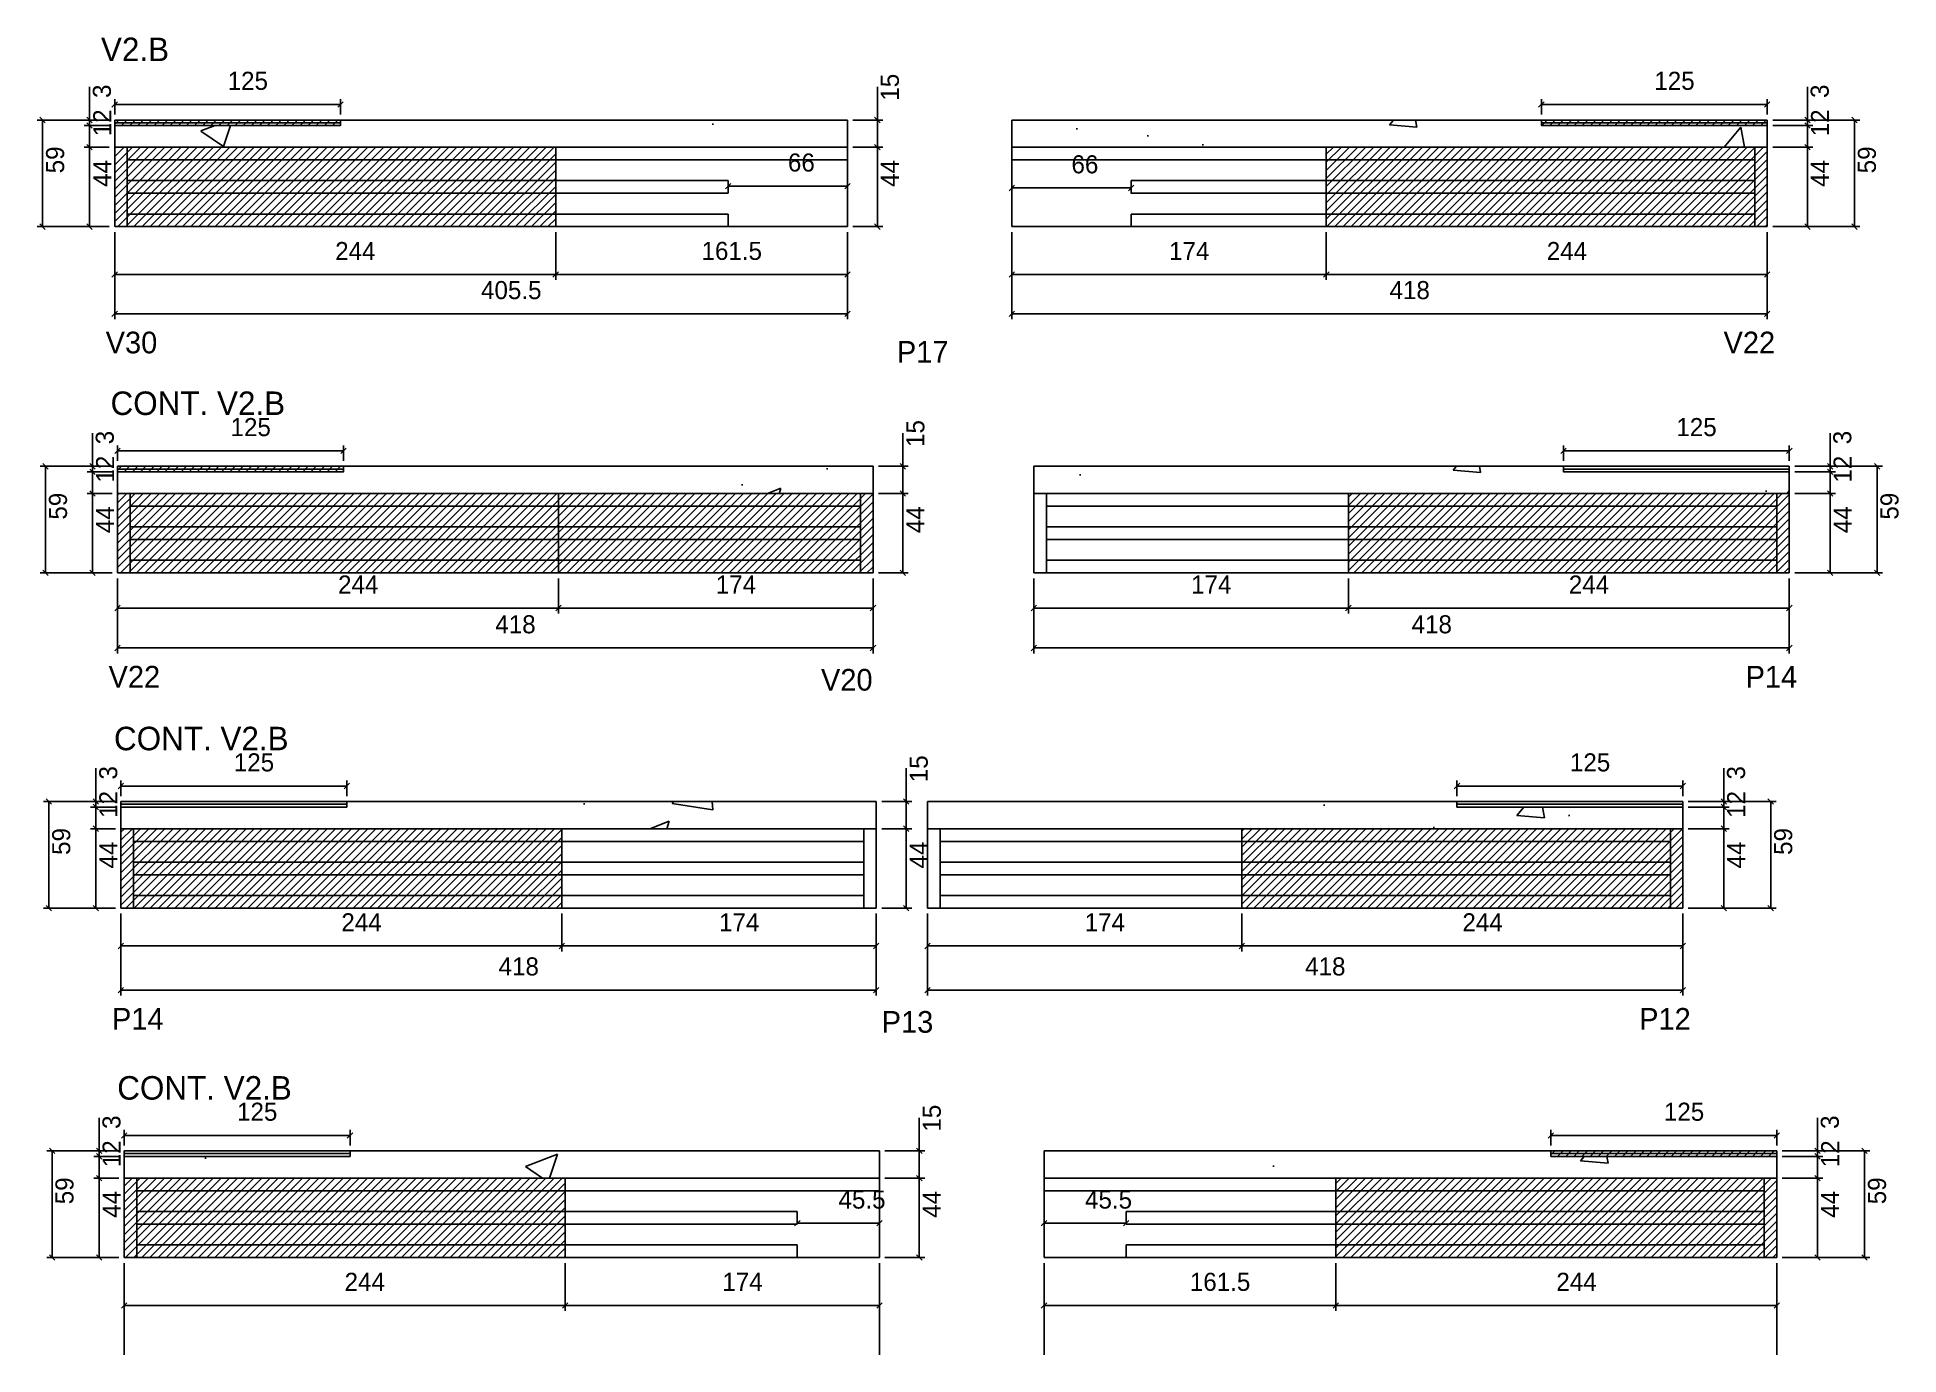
# Model space of a CAD drawing. Header units: metres. Extents: x 3008 to 9086, y 5194 to 7081.
# Drawn here: x 3008 to 4038, y 5194 to 5923 of the extents above.
import ezdxf

# ---------------------------------------------------------------- set-up
doc = ezdxf.new("R2010")
doc.units = ezdxf.units.M
for name, color, linetype in [('5', 7, 'Continuous'), ('COTA', 7, 'Continuous'), ('Painéis', 7, 'Continuous'), ('REAPROVEITAMENTO', 7, 'Continuous'), ('SARR_2.2x7', 7, 'Continuous'), ('SARR_EDITAR', 7, 'Continuous'), ('Texto Seção', 7, 'Continuous')]:
    doc.layers.add(name, color=color, linetype=linetype)

msp = doc.modelspace()

# ---------------------------------------------------------------- hatches: boundary and pattern name
at = {"layer": 'COTA'}
h = msp.add_hatch(dxfattribs=at)
h.set_pattern_fill('AR-CONC')
h.paths.add_polyline_path([(3175.7, 5874.3), (3050.7, 5874.3), (3050.7, 5862.3), (3456.2, 5862.3), (3456.2, 5877.3), (3175.7, 5877.3), (3175.7, 5874.3)])
h = msp.add_hatch(dxfattribs=at)
h.set_pattern_fill('AR-CONC')
h.paths.add_polyline_path([(3840.1, 5874.3), (3965.1, 5874.3), (3965.1, 5862.3), (3547.1, 5862.3), (3547.1, 5877.3), (3840.1, 5877.3), (3840.1, 5874.3)])
h = msp.add_hatch(dxfattribs=at)
h.set_pattern_fill('AR-CONC')
h.paths.add_polyline_path([(3177.3, 5682.7), (3052.3, 5682.7), (3052.3, 5670.7), (3470.3, 5670.7), (3470.3, 5685.7), (3177.3, 5685.7), (3177.3, 5682.7)])
h = msp.add_hatch(dxfattribs=at)
h.set_pattern_fill('AR-CONC')
h.paths.add_polyline_path([(3854.8, 5682.7), (3977.3, 5682.7), (3977.3, 5670.7), (3559.3, 5670.7), (3559.3, 5685.7), (3854.8, 5685.7), (3854.8, 5682.7)])
h = msp.add_hatch(dxfattribs=at)
h.set_pattern_fill('AR-CONC')
h.paths.add_polyline_path([(3472.1, 5485.2), (3472.1, 5500.2), (3176.6, 5500.2), (3176.6, 5497.2), (3054.1, 5497.2), (3054.1, 5485.2), (3472.1, 5485.2)])
h = msp.add_hatch(dxfattribs=at)
h.set_pattern_fill('AR-CONC')
h.paths.add_polyline_path([(3500.4, 5500.2), (3500.4, 5485.2), (3918.4, 5485.2), (3918.4, 5497.2), (3795.9, 5497.2), (3795.9, 5500.2), (3500.4, 5500.2)])
h = msp.add_hatch(dxfattribs=at)
h.set_pattern_fill('AR-CONC')
h.paths.add_polyline_path([(3473.9, 5291.9), (3473.9, 5306.9), (3178.4, 5306.9), (3178.4, 5303.9), (3055.9, 5303.9), (3055.9, 5291.9), (3473.9, 5291.9)])
h = msp.add_hatch(dxfattribs=at)
h.set_pattern_fill('AR-CONC')
h.paths.add_polyline_path([(3564.9, 5306.9), (3564.9, 5291.9), (3970.4, 5291.9), (3970.4, 5303.9), (3845.4, 5303.9), (3845.4, 5306.9), (3564.9, 5306.9)])
at = {"layer": 'REAPROVEITAMENTO'}
h = msp.add_hatch(dxfattribs=at)
h.set_pattern_fill('ANSI31')
h.paths.add_polyline_path([(3175.7, 5874.3), (3175.7, 5877.3), (3050.7, 5877.3), (3050.7, 5874.3), (3175.7, 5874.3)])
h = msp.add_hatch(dxfattribs=at)
h.set_pattern_fill('ANSI31')
h.paths.add_polyline_path([(3840.1, 5874.3), (3840.1, 5877.3), (3965.1, 5877.3), (3965.1, 5874.3), (3840.1, 5874.3)])
h = msp.add_hatch(dxfattribs=at)
h.set_pattern_fill('ANSI31')
h.paths.add_polyline_path([(3050.7, 5862.3), (3050.7, 5818.3), (3294.7, 5818.3), (3294.7, 5862.3), (3050.7, 5862.3)])
h = msp.add_hatch(dxfattribs=at)
h.set_pattern_fill('ANSI31')
h.paths.add_polyline_path([(3721.1, 5862.3), (3721.1, 5818.3), (3965.1, 5818.3), (3965.1, 5862.3), (3721.1, 5862.3)])
h = msp.add_hatch(dxfattribs=at)
h.set_pattern_fill('ANSI31')
h.paths.add_polyline_path([(3177.3, 5682.7), (3177.3, 5685.7), (3052.3, 5685.7), (3052.3, 5682.7), (3177.3, 5682.7)])
h = msp.add_hatch(dxfattribs=at)
h.set_pattern_fill('ANSI31')
h.paths.add_polyline_path([(3052.3, 5670.7), (3052.3, 5626.7), (3470.3, 5626.7), (3470.3, 5670.7), (3052.3, 5670.7)])
h = msp.add_hatch(dxfattribs=at)
h.set_pattern_fill('ANSI31')
h.paths.add_polyline_path([(3733.3, 5670.7), (3733.3, 5626.7), (3977.3, 5626.7), (3977.3, 5670.7), (3733.3, 5670.7)])
h = msp.add_hatch(dxfattribs=at)
h.set_pattern_fill('ANSI31')
h.paths.add_polyline_path([(3054.1, 5485.2), (3054.1, 5441.2), (3298.1, 5441.2), (3298.1, 5485.2), (3054.1, 5485.2)])
h = msp.add_hatch(dxfattribs=at)
h.set_pattern_fill('ANSI31')
h.paths.add_polyline_path([(3674.4, 5485.2), (3674.4, 5441.2), (3918.4, 5441.2), (3918.4, 5485.2), (3674.4, 5485.2)])
h = msp.add_hatch(dxfattribs=at)
h.set_pattern_fill('ANSI31')
h.paths.add_polyline_path([(3674.4, 5485.2), (3674.4, 5441.2), (3918.4, 5441.2), (3918.4, 5485.2), (3674.4, 5485.2)])
h = msp.add_hatch(dxfattribs=at)
h.set_pattern_fill('ANSI31')
h.paths.add_polyline_path([(3845.4, 5303.9), (3845.4, 5306.9), (3970.4, 5306.9), (3970.4, 5303.9), (3845.4, 5303.9)])
h = msp.add_hatch(dxfattribs=at)
h.set_pattern_fill('ANSI31')
h.paths.add_polyline_path([(3055.9, 5291.9), (3055.9, 5247.9), (3299.9, 5247.9), (3299.9, 5291.9), (3055.9, 5291.9)])
h = msp.add_hatch(dxfattribs=at)
h.set_pattern_fill('ANSI31')
h.paths.add_polyline_path([(3726.4, 5291.9), (3726.4, 5247.9), (3970.4, 5247.9), (3970.4, 5291.9), (3726.4, 5291.9)])
h = msp.add_hatch(dxfattribs=at)
h.set_pattern_fill('ANSI31')
h.paths.add_polyline_path([(3726.4, 5291.9), (3726.4, 5247.9), (3970.4, 5247.9), (3970.4, 5291.9), (3726.4, 5291.9)])

# ---------------------------------------------------------------- linework, layer by layer
at = {"layer": 'COTA', "color": 4, "lineweight": 25}
for p, q in [((3036.8, 5877.3), (3036.8, 5895.6)), ((3472.7, 5877.3), (3472.7, 5895.7)), ((3987.3, 5877.3), (3987.3, 5895.6)), ((3050.7, 5880.3), (3050.7, 5888.9)), ((3050.7, 5885.9), (3175.7, 5885.9)), ((3175.7, 5880.3), (3175.7, 5888.9)), ((3840.1, 5880.3), (3840.1, 5888.9)), ((3965.1, 5885.9), (3840.1, 5885.9)), ((3965.1, 5880.3), (3965.1, 5888.9)), ((3047.7, 5877.3), (3007.8, 5877.3)), ((3010.8, 5877.3), (3010.8, 5818.3)), ((3047.7, 5877.3), (3033.8, 5877.3)), ((3047.7, 5874.3), (3033.8, 5874.3)), ((3047.7, 5874.3), (3033.8, 5874.3)), ((3036.8, 5874.3), (3036.8, 5877.3)), ((3036.8, 5862.3), (3036.8, 5874.3)), ((3036.8, 5874.3), (3036.8, 5871.3)), ((3459.2, 5877.3), (3475.7, 5877.3)), ((3472.7, 5862.3), (3472.7, 5877.3)), ((3968.1, 5877.3), (3990.3, 5877.3)), ((3968.1, 5877.3), (4016.3, 5877.3)), ((3968.1, 5874.3), (3990.3, 5874.3)), ((3968.1, 5874.3), (3990.3, 5874.3)), ((3987.3, 5874.3), (3987.3, 5877.3)), ((3987.3, 5862.3), (3987.3, 5874.3)), ((3987.3, 5874.3), (3987.3, 5871.3)), ((4013.3, 5877.3), (4013.3, 5818.3)), ((3047.7, 5862.3), (3033.8, 5862.3)), ((3047.7, 5862.3), (3033.8, 5862.3)), ((3036.8, 5862.3), (3036.8, 5818.3)), ((3459.2, 5862.3), (3475.7, 5862.3)), ((3459.2, 5862.3), (3475.7, 5862.3)), ((3472.7, 5862.3), (3472.7, 5818.3)), ((3968.1, 5862.3), (3990.3, 5862.3)), ((3968.1, 5862.3), (3990.3, 5862.3)), ((3987.3, 5862.3), (3987.3, 5818.3)), ((3047.7, 5818.3), (3007.8, 5818.3)), ((3047.7, 5818.3), (3033.8, 5818.3)), ((3050.7, 5815.3), (3050.7, 5788.8)), ((3050.7, 5815.3), (3050.7, 5767.1)), ((3294.7, 5815.3), (3294.7, 5788.8)), ((3294.7, 5815.3), (3294.7, 5788.8)), ((3456.2, 5815.3), (3456.2, 5788.8)), ((3456.2, 5815.3), (3456.2, 5767.1)), ((3459.2, 5818.3), (3475.7, 5818.3)), ((3547.1, 5815.3), (3547.1, 5788.8)), ((3547.1, 5815.3), (3547.1, 5767.1)), ((3721.1, 5815.3), (3721.1, 5788.8)), ((3721.1, 5815.3), (3721.1, 5788.8)), ((3965.1, 5815.3), (3965.1, 5788.8)), ((3965.1, 5815.3), (3965.1, 5767.1)), ((3968.1, 5818.3), (3990.3, 5818.3)), ((3968.1, 5818.3), (4016.3, 5818.3)), ((3050.7, 5791.8), (3294.7, 5791.8)), ((3294.7, 5791.8), (3456.2, 5791.8)), ((3721.1, 5791.8), (3547.1, 5791.8)), ((3965.1, 5791.8), (3721.1, 5791.8)), ((3050.7, 5770.1), (3456.2, 5770.1)), ((3965.1, 5770.1), (3547.1, 5770.1)), ((3038.4, 5685.7), (3038.4, 5704.1)), ((3052.3, 5688.7), (3052.3, 5697.3)), ((3177.3, 5688.7), (3177.3, 5697.3)), ((3486.8, 5685.7), (3486.8, 5704.1)), ((3852.3, 5688.7), (3852.3, 5697.3)), ((3977.3, 5688.7), (3977.3, 5697.3)), ((3999.9, 5685.7), (3999.9, 5704.1)), ((3052.3, 5694.3), (3177.3, 5694.3)), ((3977.3, 5694.3), (3852.3, 5694.3)), ((3049.3, 5685.7), (3009.4, 5685.7)), ((3012.4, 5685.7), (3012.4, 5626.7)), ((3049.3, 5685.7), (3035.4, 5685.7)), ((3049.3, 5682.7), (3035.4, 5682.7)), ((3049.3, 5682.7), (3035.4, 5682.7)), ((3038.4, 5682.7), (3038.4, 5685.7)), ((3038.4, 5670.7), (3038.4, 5682.7)), ((3038.4, 5682.7), (3038.4, 5679.7)), ((3473.3, 5685.7), (3489.8, 5685.7)), ((3486.8, 5670.7), (3486.8, 5685.7)), ((3980.3, 5685.7), (4002.9, 5685.7)), ((3980.3, 5685.7), (4028.9, 5685.7)), ((3980.3, 5682.7), (4002.9, 5682.7)), ((3980.3, 5682.7), (4002.9, 5682.7)), ((3999.9, 5682.7), (3999.9, 5685.7)), ((3999.9, 5670.7), (3999.9, 5682.7)), ((3999.9, 5682.7), (3999.9, 5679.7)), ((4025.9, 5685.7), (4025.9, 5626.7)), ((3049.3, 5670.7), (3035.4, 5670.7)), ((3049.3, 5670.7), (3035.4, 5670.7)), ((3038.4, 5670.7), (3038.4, 5626.7)), ((3473.3, 5670.7), (3489.8, 5670.7)), ((3473.3, 5670.7), (3489.8, 5670.7)), ((3486.8, 5670.7), (3486.8, 5626.7)), ((3980.3, 5670.7), (4002.9, 5670.7)), ((3980.3, 5670.7), (4002.9, 5670.7)), ((3999.9, 5670.7), (3999.9, 5626.7)), ((3049.3, 5626.7), (3009.4, 5626.7)), ((3049.3, 5626.7), (3035.4, 5626.7)), ((3473.3, 5626.7), (3489.8, 5626.7)), ((3980.3, 5626.7), (4002.9, 5626.7)), ((3980.3, 5626.7), (4028.9, 5626.7)), ((3052.3, 5623.7), (3052.3, 5604.3)), ((3052.3, 5623.7), (3052.3, 5582.2)), ((3296.3, 5623.7), (3296.3, 5604.3)), ((3296.3, 5623.7), (3296.3, 5604.3)), ((3470.3, 5623.7), (3470.3, 5604.3)), ((3470.3, 5623.7), (3470.3, 5582.2)), ((3559.3, 5623.7), (3559.3, 5604.3)), ((3559.3, 5623.7), (3559.3, 5582.2)), ((3733.3, 5623.7), (3733.3, 5604.3)), ((3733.3, 5623.7), (3733.3, 5604.3)), ((3977.3, 5623.7), (3977.3, 5604.3)), ((3977.3, 5623.7), (3977.3, 5582.2)), ((3052.3, 5607.3), (3296.3, 5607.3)), ((3296.3, 5607.3), (3470.3, 5607.3)), ((3733.3, 5607.3), (3559.3, 5607.3)), ((3977.3, 5607.3), (3733.3, 5607.3)), ((3052.3, 5585.2), (3470.3, 5585.2)), ((3977.3, 5585.2), (3559.3, 5585.2)), ((3040.3, 5500.2), (3040.3, 5518.6)), ((3054.1, 5503.2), (3054.1, 5511.8)), ((3179.1, 5503.2), (3179.1, 5511.8)), ((3488.7, 5500.2), (3488.7, 5518.6)), ((3793.4, 5503.2), (3793.4, 5511.8)), ((3918.4, 5503.2), (3918.4, 5511.8)), ((3941, 5500.2), (3941, 5518.6)), ((3054.1, 5508.8), (3179.1, 5508.8)), ((3918.4, 5508.8), (3793.4, 5508.8)), ((3051.1, 5500.2), (3011.3, 5500.2)), ((3014.3, 5500.2), (3014.3, 5441.2)), ((3051.1, 5500.2), (3037.3, 5500.2)), ((3051.1, 5497.2), (3037.3, 5497.2)), ((3051.1, 5497.2), (3037.3, 5497.2)), ((3040.3, 5497.2), (3040.3, 5500.2)), ((3040.3, 5485.2), (3040.3, 5497.2)), ((3040.3, 5497.2), (3040.3, 5494.2)), ((3475.1, 5500.2), (3491.7, 5500.2)), ((3488.7, 5485.2), (3488.7, 5500.2)), ((3921.4, 5500.2), (3944, 5500.2)), ((3921.4, 5500.2), (3970, 5500.2)), ((3921.4, 5497.2), (3944, 5497.2)), ((3921.4, 5497.2), (3944, 5497.2)), ((3941, 5497.2), (3941, 5500.2)), ((3941, 5485.2), (3941, 5497.2)), ((3941, 5497.2), (3941, 5494.2)), ((3967, 5500.2), (3967, 5441.2)), ((3051.1, 5485.2), (3037.3, 5485.2)), ((3051.1, 5485.2), (3037.3, 5485.2)), ((3040.3, 5485.2), (3040.3, 5441.2)), ((3475.1, 5485.2), (3491.7, 5485.2)), ((3475.1, 5485.2), (3491.7, 5485.2)), ((3488.7, 5485.2), (3488.7, 5441.2)), ((3921.4, 5485.2), (3944, 5485.2)), ((3921.4, 5485.2), (3944, 5485.2)), ((3941, 5485.2), (3941, 5441.2)), ((3051.1, 5441.2), (3011.3, 5441.2)), ((3051.1, 5441.2), (3037.3, 5441.2)), ((3475.1, 5441.2), (3491.7, 5441.2)), ((3921.4, 5441.2), (3944, 5441.2)), ((3921.4, 5441.2), (3970, 5441.2)), ((3054.1, 5438.2), (3054.1, 5417.3)), ((3054.1, 5438.2), (3054.1, 5392.9)), ((3298.1, 5438.2), (3298.1, 5417.3)), ((3298.1, 5438.2), (3298.1, 5417.3)), ((3472.1, 5438.2), (3472.1, 5417.3)), ((3472.1, 5438.2), (3472.1, 5392.9)), ((3500.4, 5438.2), (3500.4, 5417.3)), ((3500.4, 5438.2), (3500.4, 5392.9)), ((3674.4, 5438.2), (3674.4, 5417.3)), ((3674.4, 5438.2), (3674.4, 5417.3)), ((3918.4, 5438.2), (3918.4, 5417.3)), ((3918.4, 5438.2), (3918.4, 5392.9)), ((3054.1, 5420.3), (3298.1, 5420.3)), ((3298.1, 5420.3), (3472.1, 5420.3)), ((3674.4, 5420.3), (3500.4, 5420.3)), ((3918.4, 5420.3), (3674.4, 5420.3)), ((3054.1, 5395.9), (3472.1, 5395.9)), ((3918.4, 5395.9), (3500.4, 5395.9)), ((3042.1, 5306.9), (3042.1, 5325.3)), ((3495.9, 5306.9), (3495.9, 5325.3)), ((3992.9, 5306.9), (3992.9, 5325.3)), ((3055.9, 5309.9), (3055.9, 5318.5)), ((3055.9, 5315.5), (3180.9, 5315.5)), ((3180.9, 5309.9), (3180.9, 5318.5)), ((3845.4, 5309.9), (3845.4, 5318.5)), ((3970.4, 5315.5), (3845.4, 5315.5)), ((3970.4, 5309.9), (3970.4, 5318.5)), ((3052.9, 5306.9), (3013.1, 5306.9)), ((3016.1, 5306.9), (3016.1, 5247.9)), ((3052.9, 5306.9), (3039.1, 5306.9)), ((3042.1, 5303.9), (3042.1, 5306.9)), ((3476.9, 5306.9), (3498.9, 5306.9)), ((3495.9, 5291.9), (3495.9, 5306.9)), ((3973.4, 5306.9), (3995.9, 5306.9)), ((3973.4, 5306.9), (4021.9, 5306.9)), ((3992.9, 5303.9), (3992.9, 5306.9)), ((4018.9, 5306.9), (4018.9, 5247.9)), ((3052.9, 5303.9), (3039.1, 5303.9)), ((3052.9, 5303.9), (3039.1, 5303.9)), ((3042.1, 5291.9), (3042.1, 5303.9)), ((3042.1, 5303.9), (3042.1, 5300.9)), ((3973.4, 5303.9), (3995.9, 5303.9)), ((3973.4, 5303.9), (3995.9, 5303.9)), ((3992.9, 5291.9), (3992.9, 5303.9)), ((3992.9, 5303.9), (3992.9, 5300.9)), ((3052.9, 5291.9), (3039.1, 5291.9)), ((3052.9, 5291.9), (3039.1, 5291.9)), ((3042.1, 5291.9), (3042.1, 5247.9)), ((3476.9, 5291.9), (3498.9, 5291.9)), ((3476.9, 5291.9), (3498.9, 5291.9)), ((3495.9, 5291.9), (3495.9, 5247.9)), ((3973.4, 5291.9), (3995.9, 5291.9)), ((3973.4, 5291.9), (3995.9, 5291.9)), ((3992.9, 5291.9), (3992.9, 5247.9)), ((3428.4, 5266.9), (3473.9, 5266.9)), ((3610.4, 5266.9), (3564.9, 5266.9)), ((3052.9, 5247.9), (3013.1, 5247.9)), ((3052.9, 5247.9), (3039.1, 5247.9)), ((3055.9, 5244.9), (3055.9, 5218.4)), ((3055.9, 5244.9), (3055.9, 5194.1)), ((3299.9, 5244.9), (3299.9, 5218.4)), ((3299.9, 5244.9), (3299.9, 5218.4)), ((3473.9, 5244.9), (3473.9, 5218.4)), ((3473.9, 5244.9), (3473.9, 5194.1)), ((3476.9, 5247.9), (3498.9, 5247.9)), ((3564.9, 5244.9), (3564.9, 5218.4)), ((3564.9, 5244.9), (3564.9, 5194.1)), ((3726.4, 5244.9), (3726.4, 5218.4)), ((3726.4, 5244.9), (3726.4, 5218.4)), ((3970.4, 5244.9), (3970.4, 5218.4)), ((3970.4, 5244.9), (3970.4, 5194.1)), ((3973.4, 5247.9), (3995.9, 5247.9)), ((3973.4, 5247.9), (4021.9, 5247.9)), ((3055.9, 5221.4), (3299.9, 5221.4)), ((3299.9, 5221.4), (3473.9, 5221.4)), ((3726.4, 5221.4), (3564.9, 5221.4)), ((3970.4, 5221.4), (3726.4, 5221.4))]:
    msp.add_line(p, q, dxfattribs=at)
at = {"layer": 'COTA', "color": 0, "lineweight": 25}
for p, q in [((3052.2, 5887.4), (3049.2, 5884.4)), ((3174.2, 5884.4), (3177.2, 5887.4)), ((3841.6, 5887.4), (3838.6, 5884.4)), ((3963.6, 5884.4), (3966.6, 5887.4)), ((3012.3, 5875.8), (3009.3, 5878.8)), ((3035.3, 5878.8), (3038.3, 5875.8)), ((3038.3, 5872.8), (3035.3, 5875.8)), ((3038.3, 5872.8), (3035.3, 5875.8)), ((3474.2, 5875.8), (3471.2, 5878.8)), ((3985.8, 5878.8), (3988.8, 5875.8)), ((3988.8, 5872.8), (3985.8, 5875.8)), ((3988.8, 5872.8), (3985.8, 5875.8)), ((4014.8, 5875.8), (4011.8, 5878.8)), ((3038.3, 5860.8), (3035.3, 5863.8)), ((3035.3, 5863.8), (3038.3, 5860.8)), ((3474.2, 5860.8), (3471.2, 5863.8)), ((3471.2, 5863.8), (3474.2, 5860.8)), ((3988.8, 5860.8), (3985.8, 5863.8)), ((3985.8, 5863.8), (3988.8, 5860.8)), ((3009.3, 5819.8), (3012.3, 5816.8)), ((3035.3, 5819.8), (3038.3, 5816.8)), ((3471.2, 5819.8), (3474.2, 5816.8)), ((3985.8, 5819.8), (3988.8, 5816.8)), ((4011.8, 5819.8), (4014.8, 5816.8)), ((3052.2, 5793.3), (3049.2, 5790.3)), ((3293.2, 5790.3), (3296.2, 5793.3)), ((3296.2, 5793.3), (3293.2, 5790.3)), ((3454.7, 5790.3), (3457.7, 5793.3)), ((3548.6, 5793.3), (3545.6, 5790.3)), ((3722.6, 5793.3), (3719.6, 5790.3)), ((3719.6, 5790.3), (3722.6, 5793.3)), ((3963.6, 5790.3), (3966.6, 5793.3)), ((3052.2, 5771.6), (3049.2, 5768.6)), ((3454.7, 5768.6), (3457.7, 5771.6)), ((3548.6, 5771.6), (3545.6, 5768.6)), ((3963.6, 5768.6), (3966.6, 5771.6)), ((3013.9, 5684.2), (3010.9, 5687.2)), ((3036.9, 5687.2), (3039.9, 5684.2)), ((3053.8, 5695.8), (3050.8, 5692.8)), ((3175.8, 5692.8), (3178.8, 5695.8)), ((3488.3, 5684.2), (3485.3, 5687.2)), ((3853.8, 5695.8), (3850.8, 5692.8)), ((3975.8, 5692.8), (3978.8, 5695.8)), ((3998.4, 5687.2), (4001.4, 5684.2)), ((4027.4, 5684.2), (4024.4, 5687.2)), ((3039.9, 5681.2), (3036.9, 5684.2)), ((3039.9, 5681.2), (3036.9, 5684.2)), ((4001.4, 5681.2), (3998.4, 5684.2)), ((4001.4, 5681.2), (3998.4, 5684.2)), ((3039.9, 5669.2), (3036.9, 5672.2)), ((3036.9, 5672.2), (3039.9, 5669.2)), ((3488.3, 5669.2), (3485.3, 5672.2)), ((3485.3, 5672.2), (3488.3, 5669.2)), ((4001.4, 5669.2), (3998.4, 5672.2)), ((3998.4, 5672.2), (4001.4, 5669.2)), ((3010.9, 5628.2), (3013.9, 5625.2)), ((3036.9, 5628.2), (3039.9, 5625.2)), ((3485.3, 5628.2), (3488.3, 5625.2)), ((3998.4, 5628.2), (4001.4, 5625.2)), ((4024.4, 5628.2), (4027.4, 5625.2)), ((3053.8, 5608.8), (3050.8, 5605.8)), ((3294.8, 5605.8), (3297.8, 5608.8)), ((3297.8, 5608.8), (3294.8, 5605.8)), ((3468.8, 5605.8), (3471.8, 5608.8)), ((3560.8, 5608.8), (3557.8, 5605.8)), ((3734.8, 5608.8), (3731.8, 5605.8)), ((3731.8, 5605.8), (3734.8, 5608.8)), ((3975.8, 5605.8), (3978.8, 5608.8)), ((3053.8, 5586.7), (3050.8, 5583.7)), ((3468.8, 5583.7), (3471.8, 5586.7)), ((3560.8, 5586.7), (3557.8, 5583.7)), ((3975.8, 5583.7), (3978.8, 5586.7)), ((3015.8, 5498.7), (3012.8, 5501.7)), ((3038.8, 5501.7), (3041.8, 5498.7)), ((3055.6, 5510.3), (3052.6, 5507.3)), ((3177.6, 5507.3), (3180.6, 5510.3)), ((3490.2, 5498.7), (3487.2, 5501.7)), ((3794.9, 5510.3), (3791.9, 5507.3)), ((3916.9, 5507.3), (3919.9, 5510.3)), ((3939.5, 5501.7), (3942.5, 5498.7)), ((3968.5, 5498.7), (3965.5, 5501.7)), ((3041.8, 5495.7), (3038.8, 5498.7)), ((3041.8, 5495.7), (3038.8, 5498.7)), ((3942.5, 5495.7), (3939.5, 5498.7)), ((3942.5, 5495.7), (3939.5, 5498.7)), ((3041.8, 5483.7), (3038.8, 5486.7)), ((3038.8, 5486.7), (3041.8, 5483.7)), ((3490.2, 5483.7), (3487.2, 5486.7)), ((3487.2, 5486.7), (3490.2, 5483.7)), ((3942.5, 5483.7), (3939.5, 5486.7)), ((3939.5, 5486.7), (3942.5, 5483.7)), ((3012.8, 5442.7), (3015.8, 5439.7)), ((3038.8, 5442.7), (3041.8, 5439.7)), ((3487.2, 5442.7), (3490.2, 5439.7)), ((3939.5, 5442.7), (3942.5, 5439.7)), ((3965.5, 5442.7), (3968.5, 5439.7)), ((3055.6, 5421.8), (3052.6, 5418.8)), ((3296.6, 5418.8), (3299.6, 5421.8)), ((3299.6, 5421.8), (3296.6, 5418.8)), ((3470.6, 5418.8), (3473.6, 5421.8)), ((3501.9, 5421.8), (3498.9, 5418.8)), ((3675.9, 5421.8), (3672.9, 5418.8)), ((3672.9, 5418.8), (3675.9, 5421.8)), ((3916.9, 5418.8), (3919.9, 5421.8)), ((3055.6, 5397.4), (3052.6, 5394.4)), ((3470.6, 5394.4), (3473.6, 5397.4)), ((3501.9, 5397.4), (3498.9, 5394.4)), ((3916.9, 5394.4), (3919.9, 5397.4)), ((3057.4, 5317), (3054.4, 5314)), ((3179.4, 5314), (3182.4, 5317)), ((3846.9, 5317), (3843.9, 5314)), ((3968.9, 5314), (3971.9, 5317)), ((3017.6, 5305.4), (3014.6, 5308.4)), ((3040.6, 5308.4), (3043.6, 5305.4)), ((3043.6, 5302.4), (3040.6, 5305.4)), ((3043.6, 5302.4), (3040.6, 5305.4)), ((3497.4, 5305.4), (3494.4, 5308.4)), ((3991.4, 5308.4), (3994.4, 5305.4)), ((3994.4, 5302.4), (3991.4, 5305.4)), ((3994.4, 5302.4), (3991.4, 5305.4)), ((4020.4, 5305.4), (4017.4, 5308.4)), ((3043.6, 5290.4), (3040.6, 5293.4)), ((3040.6, 5293.4), (3043.6, 5290.4)), ((3497.4, 5290.4), (3494.4, 5293.4)), ((3494.4, 5293.4), (3497.4, 5290.4)), ((3994.4, 5290.4), (3991.4, 5293.4)), ((3991.4, 5293.4), (3994.4, 5290.4)), ((3429.9, 5268.4), (3426.9, 5265.4)), ((3472.4, 5265.4), (3475.4, 5268.4)), ((3566.4, 5268.4), (3563.4, 5265.4)), ((3608.9, 5265.4), (3611.9, 5268.4)), ((3014.6, 5249.4), (3017.6, 5246.4)), ((3040.6, 5249.4), (3043.6, 5246.4)), ((3494.4, 5249.4), (3497.4, 5246.4)), ((3991.4, 5249.4), (3994.4, 5246.4)), ((4017.4, 5249.4), (4020.4, 5246.4)), ((3057.4, 5222.9), (3054.4, 5219.9)), ((3298.4, 5219.9), (3301.4, 5222.9)), ((3301.4, 5222.9), (3298.4, 5219.9)), ((3472.4, 5219.9), (3475.4, 5222.9)), ((3566.4, 5222.9), (3563.4, 5219.9)), ((3727.9, 5222.9), (3724.9, 5219.9)), ((3724.9, 5219.9), (3727.9, 5222.9)), ((3968.9, 5219.9), (3971.9, 5222.9))]:
    msp.add_line(p, q, dxfattribs=at)
at = {"layer": 'COTA', "color": 241, "lineweight": 25}
for p, q in [((3050.7, 5862.3), (3050.7, 5874.3)), ((3175.7, 5877.3), (3456.2, 5877.3)), ((3456.2, 5877.3), (3456.2, 5862.3)), ((3547.1, 5877.3), (3547.1, 5862.3)), ((3840.1, 5877.3), (3547.1, 5877.3)), ((3965.1, 5862.3), (3965.1, 5874.3)), ((3052.3, 5670.7), (3052.3, 5682.7)), ((3177.3, 5685.7), (3470.3, 5685.7)), ((3470.3, 5685.7), (3470.3, 5670.7)), ((3559.3, 5685.7), (3559.3, 5670.7)), ((3852.3, 5685.7), (3559.3, 5685.7)), ((3977.3, 5670.7), (3977.3, 5682.7)), ((3054.1, 5485.2), (3054.1, 5497.2)), ((3179.1, 5500.2), (3472.1, 5500.2)), ((3472.1, 5500.2), (3472.1, 5485.2)), ((3500.4, 5500.2), (3500.4, 5485.2)), ((3793.4, 5500.2), (3500.4, 5500.2)), ((3918.4, 5485.2), (3918.4, 5497.2)), ((3180.9, 5306.9), (3473.9, 5306.9)), ((3473.9, 5306.9), (3473.9, 5291.9)), ((3564.9, 5306.9), (3564.9, 5291.9)), ((3845.4, 5306.9), (3564.9, 5306.9)), ((3055.9, 5291.9), (3055.9, 5303.9)), ((3970.4, 5291.9), (3970.4, 5303.9))]:
    msp.add_line(p, q, dxfattribs=at)
at = {"layer": 'Painéis', "color": 200, "lineweight": 25}
for p, q in [((3050.7, 5862.3), (3456.2, 5862.3)), ((3050.7, 5818.3), (3050.7, 5862.3)), ((3294.7, 5818.3), (3294.7, 5862.3)), ((3456.2, 5818.3), (3456.2, 5862.3)), ((3965.1, 5862.3), (3547.1, 5862.3)), ((3547.1, 5818.3), (3547.1, 5862.3)), ((3721.1, 5818.3), (3721.1, 5862.3)), ((3965.1, 5818.3), (3965.1, 5862.3)), ((3050.7, 5818.3), (3456.2, 5818.3)), ((3965.1, 5818.3), (3547.1, 5818.3)), ((3052.3, 5670.7), (3470.3, 5670.7)), ((3052.3, 5626.7), (3052.3, 5670.7)), ((3296.3, 5626.7), (3296.3, 5670.7)), ((3470.3, 5626.7), (3470.3, 5670.7)), ((3977.3, 5670.7), (3559.3, 5670.7)), ((3559.3, 5626.7), (3559.3, 5670.7)), ((3733.3, 5626.7), (3733.3, 5670.7)), ((3977.3, 5626.7), (3977.3, 5670.7)), ((3052.3, 5626.7), (3470.3, 5626.7)), ((3977.3, 5626.7), (3559.3, 5626.7)), ((3054.1, 5485.2), (3472.1, 5485.2)), ((3054.1, 5441.2), (3054.1, 5485.2)), ((3298.1, 5441.2), (3298.1, 5485.2)), ((3472.1, 5441.2), (3472.1, 5485.2)), ((3918.4, 5485.2), (3500.4, 5485.2)), ((3500.4, 5441.2), (3500.4, 5485.2)), ((3674.4, 5441.2), (3674.4, 5485.2)), ((3918.4, 5441.2), (3918.4, 5485.2)), ((3054.1, 5441.2), (3472.1, 5441.2)), ((3918.4, 5441.2), (3500.4, 5441.2)), ((3055.9, 5291.9), (3473.9, 5291.9)), ((3055.9, 5247.9), (3055.9, 5291.9)), ((3299.9, 5247.9), (3299.9, 5291.9)), ((3473.9, 5247.9), (3473.9, 5291.9)), ((3970.4, 5291.9), (3564.9, 5291.9)), ((3564.9, 5247.9), (3564.9, 5291.9)), ((3726.4, 5247.9), (3726.4, 5291.9)), ((3970.4, 5247.9), (3970.4, 5291.9)), ((3055.9, 5247.9), (3473.9, 5247.9)), ((3970.4, 5247.9), (3564.9, 5247.9))]:
    msp.add_line(p, q, dxfattribs=at)
at = {"layer": 'Painéis', "color": 0, "lineweight": 25}
for p, q in [((3391.7, 5842.2), (3388.7, 5839.2)), ((3454.7, 5839.2), (3457.7, 5842.2)), ((3548.6, 5841.2), (3545.6, 5838.2)), ((3611.6, 5838.2), (3614.6, 5841.2))]:
    msp.add_line(p, q, dxfattribs=at)
at = {"layer": 'Painéis', "color": 4, "lineweight": 25}
for p, q in [((3390.2, 5843.3), (3390.2, 5843.7)), ((3456.2, 5840.7), (3390.2, 5840.7)), ((3456.2, 5843.3), (3456.2, 5843.7)), ((3547.1, 5839.7), (3613.1, 5839.7)), ((3547.1, 5837.3), (3547.1, 5836.7)), ((3613.1, 5837.3), (3613.1, 5836.7))]:
    msp.add_line(p, q, dxfattribs=at)
at = {"layer": 'Painéis', "color": 200, "lineweight": 25}
for points in [[(3050.7, 5877.3), (3175.7, 5877.3), (3175.7, 5874.3), (3050.7, 5874.3)], [(3965.1, 5877.3), (3840.1, 5877.3), (3840.1, 5874.3), (3965.1, 5874.3)], [(3052.3, 5685.7), (3177.3, 5685.7), (3177.3, 5682.7), (3052.3, 5682.7)], [(3977.3, 5685.7), (3852.3, 5685.7), (3852.3, 5682.7), (3977.3, 5682.7)], [(3054.1, 5500.2), (3179.1, 5500.2), (3179.1, 5497.2), (3054.1, 5497.2)], [(3918.4, 5500.2), (3793.4, 5500.2), (3793.4, 5497.2), (3918.4, 5497.2)], [(3055.9, 5306.9), (3180.9, 5306.9), (3180.9, 5303.9), (3055.9, 5303.9)], [(3970.4, 5306.9), (3845.4, 5306.9), (3845.4, 5303.9), (3970.4, 5303.9)]]:
    msp.add_lwpolyline(points, close=True, dxfattribs=at)
at = {"layer": 'SARR_2.2x7', "color": 40, "lineweight": 25}
for p, q in [((3057.6, 5818.3), (3057.6, 5862.3)), ((3958.2, 5818.3), (3958.2, 5862.3)), ((3057.6, 5855.3), (3294.7, 5855.3)), ((3294.7, 5855.3), (3456.2, 5855.3)), ((3721.1, 5855.3), (3547.1, 5855.3)), ((3958.2, 5855.3), (3721.1, 5855.3)), ((3057.6, 5843.8), (3294.7, 5843.8)), ((3294.7, 5843.8), (3390.2, 5843.8)), ((3390.2, 5836.8), (3390.2, 5843.8)), ((3613.1, 5843.8), (3721.1, 5843.8)), ((3613.1, 5836.8), (3613.1, 5843.8)), ((3721.1, 5843.8), (3958.2, 5843.8)), ((3057.6, 5836.8), (3294.7, 5836.8)), ((3294.7, 5836.8), (3390.2, 5836.8)), ((3613.1, 5836.8), (3721.1, 5836.8)), ((3721.1, 5836.8), (3958.2, 5836.8)), ((3057.6, 5825.3), (3294.7, 5825.3)), ((3294.7, 5825.3), (3390.2, 5825.3)), ((3390.2, 5818.3), (3390.2, 5825.3)), ((3721.1, 5825.3), (3613.1, 5825.3)), ((3613.1, 5818.3), (3613.1, 5825.3)), ((3958.2, 5825.3), (3721.1, 5825.3)), ((3059.2, 5626.7), (3059.2, 5670.7)), ((3463.3, 5626.7), (3463.3, 5670.7)), ((3566.3, 5626.7), (3566.3, 5670.7)), ((3970.3, 5626.7), (3970.3, 5670.7)), ((3059.2, 5663.7), (3296.3, 5663.7)), ((3296.3, 5663.7), (3463.3, 5663.7)), ((3733.3, 5663.7), (3566.3, 5663.7)), ((3970.3, 5663.7), (3733.3, 5663.7)), ((3059.2, 5652.2), (3296.3, 5652.2)), ((3059.2, 5645.2), (3296.3, 5645.2)), ((3296.3, 5652.2), (3463.3, 5652.2)), ((3296.3, 5645.2), (3463.3, 5645.2)), ((3566.3, 5652.2), (3733.3, 5652.2)), ((3566.3, 5645.2), (3733.3, 5645.2)), ((3733.3, 5652.2), (3970.3, 5652.2)), ((3733.3, 5645.2), (3970.3, 5645.2)), ((3059.2, 5633.7), (3296.3, 5633.7)), ((3296.3, 5633.7), (3463.3, 5633.7)), ((3733.3, 5633.7), (3566.3, 5633.7)), ((3970.3, 5633.7), (3733.3, 5633.7)), ((3061.1, 5441.2), (3061.1, 5485.2)), ((3465.2, 5441.2), (3465.2, 5485.2)), ((3507.4, 5441.2), (3507.4, 5485.2)), ((3911.5, 5441.2), (3911.5, 5485.2)), ((3061.1, 5478.2), (3298.1, 5478.2)), ((3298.1, 5478.2), (3465.2, 5478.2)), ((3674.4, 5478.2), (3507.4, 5478.2)), ((3911.5, 5478.2), (3674.4, 5478.2)), ((3061.1, 5466.7), (3298.1, 5466.7)), ((3061.1, 5459.7), (3298.1, 5459.7)), ((3298.1, 5466.7), (3465.2, 5466.7)), ((3298.1, 5459.7), (3465.2, 5459.7)), ((3507.4, 5466.7), (3674.4, 5466.7)), ((3507.4, 5459.7), (3674.4, 5459.7)), ((3674.4, 5466.7), (3911.5, 5466.7)), ((3674.4, 5459.7), (3911.5, 5459.7)), ((3061.1, 5448.2), (3298.1, 5448.2)), ((3298.1, 5448.2), (3465.2, 5448.2)), ((3674.4, 5448.2), (3507.4, 5448.2)), ((3911.5, 5448.2), (3674.4, 5448.2)), ((3062.9, 5247.9), (3062.9, 5291.9)), ((3062.9, 5284.9), (3299.9, 5284.9)), ((3299.9, 5284.9), (3473.9, 5284.9)), ((3726.4, 5284.9), (3564.9, 5284.9)), ((3963.4, 5284.9), (3726.4, 5284.9)), ((3963.4, 5247.9), (3963.4, 5291.9)), ((3062.9, 5273.4), (3299.9, 5273.4)), ((3062.9, 5266.4), (3299.9, 5266.4)), ((3299.9, 5273.4), (3428.4, 5273.4)), ((3299.9, 5266.4), (3428.4, 5266.4)), ((3428.4, 5266.4), (3428.4, 5273.4)), ((3610.4, 5273.4), (3726.4, 5273.4)), ((3610.4, 5266.4), (3610.4, 5273.4)), ((3610.4, 5266.4), (3726.4, 5266.4)), ((3726.4, 5273.4), (3963.4, 5273.4)), ((3726.4, 5266.4), (3963.4, 5266.4)), ((3062.9, 5254.9), (3299.9, 5254.9)), ((3299.9, 5254.9), (3428.4, 5254.9)), ((3428.4, 5247.9), (3428.4, 5254.9)), ((3726.4, 5254.9), (3610.4, 5254.9)), ((3610.4, 5247.9), (3610.4, 5254.9)), ((3963.4, 5254.9), (3726.4, 5254.9))]:
    msp.add_line(p, q, dxfattribs=at)
at = {"layer": 'SARR_EDITAR', "color": 141, "lineweight": 25}
for p, q in [((3175.7, 5875.8), (3050.7, 5875.8)), ((3840.1, 5875.8), (3965.1, 5875.8)), ((3177.3, 5684.2), (3052.3, 5684.2)), ((3852.3, 5684.2), (3977.3, 5684.2)), ((3179.1, 5498.7), (3054.1, 5498.7)), ((3793.4, 5498.7), (3918.4, 5498.7)), ((3180.9, 5305.4), (3055.9, 5305.4)), ((3845.4, 5305.4), (3970.4, 5305.4))]:
    msp.add_line(p, q, dxfattribs=at)

# ---------------------------------------------------------------- texts
at = {"layer": '5', "color": 5, "lineweight": 25}
for s, rotation, p in [('V30', 0, (3045.7, 5748.2)), ('V22', 360, (3940.9, 5748.2)), ('P17', 0, (3483.5, 5743)), ('V22', 0, (3047.3, 5563.3)), ('V20', 0, (3441.5, 5561.6)), ('P14', 360, (3953.1, 5563.3)), ('P14', 0, (3049.2, 5374)), ('P13', 0, (3475.1, 5372.3)), ('P12', 360, (3894.2, 5374))]:
    msp.add_text(s, height=12, rotation=rotation, dxfattribs=at).set_placement(p)
at = {"layer": 'COTA', "color": 240, "lineweight": 25}
for s, p in [('125', (3113.2, 5894)), ('125', (3902.6, 5894)), ('244', (3172.7, 5799.8)), ('161.5', (3375.4, 5799.9)), ('174', (3634.1, 5799.8)), ('244', (3843.1, 5799.8)), ('405.5', (3253.4, 5778.2)), ('418', (3756.1, 5778.2)), ('125', (3114.8, 5702.4)), ('125', (3914.8, 5702.4)), ('244', (3174.3, 5615.3)), ('174', (3383.3, 5615.3)), ('174', (3646.3, 5615.3)), ('244', (3855.3, 5615.3)), ('418', (3261.3, 5593.3)), ('418', (3768.3, 5593.3)), ('125', (3116.6, 5516.9)), ('125', (3855.9, 5516.9)), ('244', (3176.1, 5428.4)), ('174', (3385.1, 5428.4)), ('174', (3587.4, 5428.4)), ('244', (3796.4, 5428.4)), ('418', (3263.1, 5404)), ('418', (3709.4, 5404)), ('125', (3118.4, 5323.6)), ('125', (3907.9, 5323.6)), ('45.5', (3451.2, 5275)), ('45.5', (3587.6, 5275)), ('244', (3177.9, 5229.5)), ('174', (3386.9, 5229.5)), ('161.5', (3645.6, 5229.5)), ('244', (3848.4, 5229.5))]:
    msp.add_text(s, height=10, dxfattribs=at).set_placement(p)
for s, p in [('15', (3484.6, 5888)), ('3', (3048.6, 5889.5)), ('3', (3999.1, 5889.5)), ('12', (3048.8, 5868.3)), ('12', (3999.3, 5868.3)), ('59', (3022.7, 5847.8)), ('59', (4025.2, 5847.8)), ('44', (3048.8, 5840.3)), ('44', (3484.6, 5840.3)), ('44', (3999.2, 5840.3)), ('15', (3498.7, 5696.4)), ('3', (3050.2, 5697.9)), ('3', (4011.6, 5697.9)), ('12', (3050.4, 5676.7)), ('12', (4011.8, 5676.7)), ('59', (3024.3, 5656.2)), ('59', (4037.7, 5656.2)), ('44', (3050.4, 5648.7)), ('44', (3498.7, 5648.7)), ('44', (4011.8, 5648.7)), ('15', (3500.6, 5510.9)), ('3', (3052.1, 5512.4)), ('3', (3952.8, 5512.4)), ('12', (3052.2, 5491.2)), ('12', (3952.9, 5491.2)), ('59', (3026.1, 5470.7)), ('59', (3978.9, 5470.7)), ('44', (3052.2, 5463.2)), ('44', (3500.6, 5463.2)), ('44', (3952.9, 5463.2)), ('3', (3053.9, 5319.1)), ('15', (3507.8, 5317.6)), ('3', (4004.7, 5319.1)), ('12', (3054, 5297.9)), ('12', (4004.9, 5297.9)), ('59', (3027.9, 5277.4)), ('44', (3054, 5269.9)), ('44', (3507.8, 5269.9)), ('44', (4004.8, 5269.9)), ('59', (4030.8, 5277.4))]:
    msp.add_text(s, height=10, rotation=90, dxfattribs=at).set_placement(p)
at = {"layer": 'Painéis', "color": 240, "lineweight": 25}
for p in [(3423.2, 5848.8), (3580.1, 5847.8)]:
    msp.add_text('66', height=10, dxfattribs=at).set_placement(p)
at = {"layer": 'Texto Seção', "color": 7, "lineweight": 15}
for s, p in [('V2.B', (3043.1, 5909.9)), ('CONT. V2.B', (3048.4, 5714.1)), ('CONT. V2.B', (3050.3, 5528.6)), ('CONT. V2.B', (3052.1, 5335.3))]:
    msp.add_text(s, height=13, dxfattribs=at).set_placement(p)

doc.saveas('drawing.dxf')
